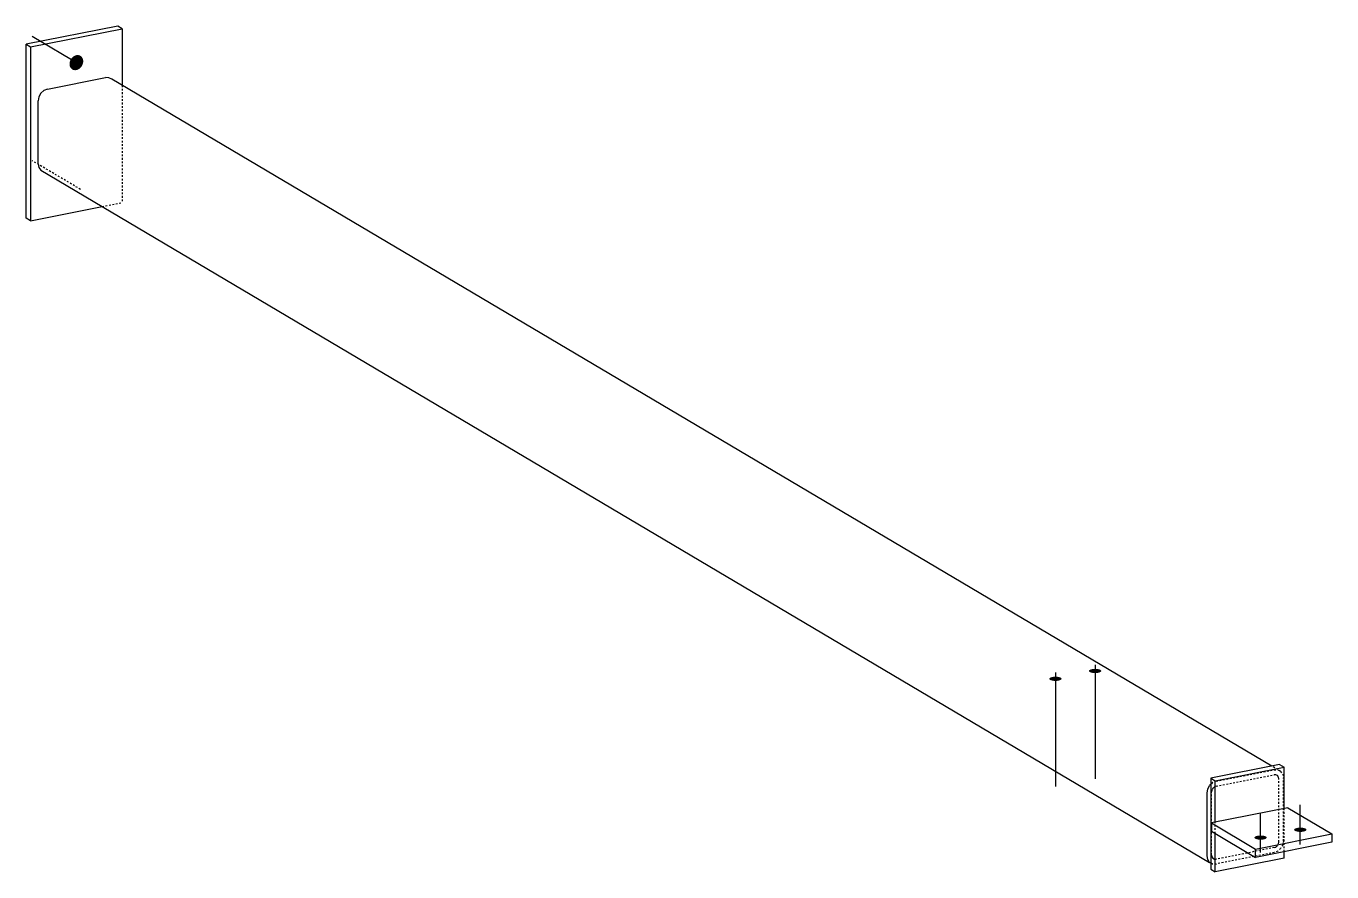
# Model space of a CAD drawing. Header units: millimetres. Extents: x 17 to 23879, y 5 to 976.
# Drawn here: x 17 to 1497, y 17 to 976 of the extents above; entities that cross this region are included whole.
import ezdxf

# ---------------------------------------------------------------- set-up
doc = ezdxf.new("R2010")
doc.units = ezdxf.units.MM
doc.linetypes.add('DXK_LINE_DOT2', pattern=[3.9198, 1.9599, -1.9599])
doc.layers.add('STÅL', color=7, linetype='Continuous')

msp = doc.modelspace()

# ---------------------------------------------------------------- hatches: boundary and pattern name
at = {"layer": 'STÅL', "linetype": 'Continuous'}
for points in [[(67.5, 938.3), (68.6, 939.9), (69.9, 941.2), (71.4, 942.2), (73, 942.9), (74.6, 943.2), (76.2, 943.1), (77.7, 942.7), (79, 941.9), (80.1, 940.8), (80.9, 939.5), (81.4, 937.9), (81.6, 936.1), (81.4, 934.4), (80.9, 932.6), (80.1, 930.9), (79, 929.4), (77.7, 928.1), (76.2, 927), (74.6, 926.4), (72.9, 926), (71.3, 926.1), (69.9, 926.5), (68.5, 927.3), (67.5, 928.4), (66.6, 929.8), (66.1, 931.4), (66, 933.1), (66.1, 934.9), (66.6, 936.7)], [(1183.7, 233.4), (1182.3, 233.4), (1180.9, 233.6), (1179.6, 233.9), (1178.5, 234.2), (1177.7, 234.6), (1177.1, 235), (1176.8, 235.5), (1176.8, 236), (1177.1, 236.5), (1177.7, 237), (1178.5, 237.4), (1179.6, 237.7), (1180.9, 238), (1182.3, 238.1), (1183.7, 238.2), (1185.2, 238.1), (1186.6, 238), (1187.9, 237.7), (1188.9, 237.4), (1189.8, 237), (1190.4, 236.5), (1190.7, 236), (1190.7, 235.5), (1190.4, 235), (1189.8, 234.6), (1188.9, 234.2), (1187.9, 233.9), (1186.6, 233.6), (1185.2, 233.4)], [(1228.8, 242.3), (1227.3, 242.3), (1225.9, 242.5), (1224.7, 242.7), (1223.6, 243.1), (1222.7, 243.5), (1222.1, 243.9), (1221.8, 244.4), (1221.8, 244.9), (1222.1, 245.4), (1222.7, 245.9), (1223.6, 246.3), (1224.7, 246.6), (1225.9, 246.9), (1227.3, 247), (1228.8, 247.1), (1230.2, 247), (1231.6, 246.9), (1232.9, 246.6), (1234, 246.3), (1234.8, 245.9), (1235.4, 245.4), (1235.7, 244.9), (1235.7, 244.4), (1235.4, 243.9), (1234.8, 243.5), (1234, 243.1), (1232.9, 242.7), (1231.6, 242.5), (1230.2, 242.3)], [(1461.4, 62.2), (1459.9, 62.2), (1458.5, 62.4), (1457.3, 62.7), (1456.2, 63), (1455.3, 63.4), (1454.7, 63.8), (1454.4, 64.3), (1454.4, 64.8), (1454.7, 65.3), (1455.3, 65.8), (1456.2, 66.2), (1457.3, 66.5), (1458.5, 66.8), (1459.9, 66.9), (1461.4, 67), (1462.9, 66.9), (1464.2, 66.8), (1465.5, 66.5), (1466.6, 66.2), (1467.5, 65.8), (1468.1, 65.3), (1468.4, 64.8), (1468.4, 64.3), (1468.1, 63.8), (1467.5, 63.4), (1466.6, 63), (1465.5, 62.7), (1464.2, 62.4), (1462.9, 62.2)], [(1416.4, 53.3), (1414.9, 53.4), (1413.5, 53.5), (1412.2, 53.8), (1411.2, 54.1), (1410.3, 54.5), (1409.7, 55), (1409.4, 55.4), (1409.4, 55.9), (1409.7, 56.4), (1410.3, 56.9), (1411.2, 57.3), (1412.2, 57.6), (1413.5, 57.9), (1414.9, 58), (1416.4, 58.1), (1417.8, 58), (1419.2, 57.9), (1420.5, 57.6), (1421.6, 57.3), (1422.4, 56.9), (1423, 56.4), (1423.3, 55.9), (1423.3, 55.4), (1423, 55), (1422.4, 54.5), (1421.6, 54.1), (1420.5, 53.8), (1419.2, 53.5), (1417.8, 53.4)]]:
    msp.add_hatch(color=96, dxfattribs=at).paths.add_polyline_path(points)

# ---------------------------------------------------------------- linework, layer by layer
at = {"layer": 'STÅL', "color": 2, "linetype": 'Continuous'}
for p, q in [((120.7, 976), (16.8, 955.5)), ((21.8, 952.5), (125.7, 973.1)), ((125.7, 973.1), (120.7, 976)), ((125.7, 973.1), (125.7, 908.8)), ((16.8, 758.2), (16.8, 955.5)), ((16.8, 955.5), (21.8, 952.5)), ((21.8, 952.5), (21.8, 755.2)), ((40.9, 904.6), (36.9, 903)), ((40.9, 904.6), (106.7, 917.6)), ((110.6, 917.5), (106.7, 917.6)), ((114, 915.8), (110.6, 917.5)), ((1429, 136.8), (114, 915.8)), ((31.3, 895.8), (30.5, 891.3)), ((30.5, 819.9), (30.5, 891.3)), ((33.5, 899.9), (31.3, 895.8)), ((36.9, 903), (33.5, 899.9)), ((30.5, 819.9), (31.3, 815.7)), ((31.3, 815.7), (33.5, 812.5)), ((33.5, 812.5), (1358.6, 27.5)), ((21.8, 755.2), (103.1, 771.3)), ((21.8, 755.2), (16.8, 758.2)), ((1437.9, 138.5), (1359.9, 123.1)), ((1364.9, 120.2), (1442.9, 135.6)), ((1437.9, 138.5), (1442.9, 135.6)), ((1442.9, 88.6), (1442.9, 135.6)), ((1359.9, 123.1), (1359.9, 19.8)), ((1359.9, 123.1), (1364.9, 120.2)), ((1364.9, 73.2), (1364.9, 120.2)), ((1355.6, 106.3), (1356.4, 110.8)), ((1355.6, 34.9), (1355.6, 106.3)), ((1356.4, 110.8), (1358.6, 114.9)), ((1359.9, 116.1), (1358.6, 114.9)), ((1447.2, 89.4), (1360.6, 72.3)), ((1447.2, 89.4), (1497.2, 59.8)), ((1360.6, 72.3), (1360.6, 62.9)), ((1360.6, 72.3), (1410.6, 42.7)), ((1360.6, 62.9), (1410.6, 33.3)), ((1364.9, 16.8), (1364.9, 60.4)), ((1410.6, 42.7), (1497.2, 59.8)), ((1497.2, 59.8), (1497.2, 50.4)), ((1497.2, 50.4), (1410.6, 33.3)), ((1356.4, 30.7), (1355.6, 34.9)), ((1358.6, 27.5), (1356.4, 30.7)), ((1442.9, 32.2), (1364.9, 16.8)), ((1410.6, 33.3), (1410.6, 42.7)), ((1442.9, 32.2), (1442.9, 39.7)), ((1359.9, 26.8), (1358.6, 27.5)), ((1359.9, 19.8), (1364.9, 16.8))]:
    msp.add_line(p, q, dxfattribs=at)
at = {"layer": 'STÅL', "color": 96, "linetype": 'Continuous'}
for p, q in [((78.4, 931.9), (23.8, 964.2)), ((1228.8, 251.7), (1228.8, 122.5)), ((1183.7, 242.8), (1183.7, 113.6)), ((1461.4, 47.7), (1461.4, 92.8)), ((1416.4, 38.8), (1416.4, 83.9))]:
    msp.add_line(p, q, dxfattribs=at)
at = {"layer": 'STÅL', "color": 7, "linetype": 'DXK_LINE_DOT2'}
for p, q in [((125.7, 908.8), (125.7, 775.7)), ((103.1, 771.3), (125.7, 775.7)), ((1439.1, 130.8), (1429, 136.8)), ((1366, 119.6), (1362, 118)), ((1366, 119.6), (1431.8, 132.6)), ((1366, 114), (1431.8, 127)), ((1431.8, 132.6), (1435.8, 132.6)), ((1433.8, 127), (1431.8, 127)), ((1435.5, 126.1), (1433.8, 127)), ((1436.6, 124.5), (1435.5, 126.1)), ((1435.8, 132.6), (1439.1, 130.8)), ((1437, 122.4), (1436.6, 124.5)), ((1437, 51), (1437, 122.4)), ((1439.1, 130.8), (1441.4, 127.6)), ((1441.4, 127.6), (1442.2, 123.4)), ((1442.2, 52), (1442.2, 123.4)), ((1362, 118), (1359.9, 116.1)), ((1361.2, 109.6), (1360.8, 107.3)), ((1360.8, 35.9), (1360.8, 107.3)), ((1362.3, 111.6), (1361.2, 109.6)), ((1364, 113.2), (1362.3, 111.6)), ((1366, 114), (1364, 113.2)), ((1442.9, 39.7), (1442.9, 88.6)), ((1364.9, 60.4), (1364.9, 73.2)), ((1431.8, 44.3), (1433.8, 45.1)), ((1433.8, 45.1), (1435.5, 46.7)), ((1435.5, 46.7), (1436.6, 48.7)), ((1436.6, 48.7), (1437, 51)), ((1441.4, 47.5), (1439.1, 43.4)), ((1442.2, 52), (1441.4, 47.5)), ((1360.8, 35.9), (1361.2, 33.8)), ((1361.2, 33.8), (1362.3, 32.2)), ((1362.3, 32.2), (1364, 31.3)), ((1364, 31.3), (1364.9, 31.3)), ((1364.9, 31.3), (1366, 31.3)), ((1431.8, 44.3), (1366, 31.3)), ((1431.8, 38.7), (1366, 25.7)), ((1435.8, 40.3), (1431.8, 38.7)), ((1439.1, 43.4), (1435.8, 40.3)), ((1362, 25.7), (1359.9, 26.8)), ((1366, 25.7), (1362, 25.7))]:
    msp.add_line(p, q, dxfattribs=at)
at = {"layer": 'STÅL', "color": 96, "linetype": 'DXK_LINE_DOT2'}
msp.add_line((78.4, 790.9), (23.8, 823.3), dxfattribs=at)

doc.saveas('drawing.dxf')
